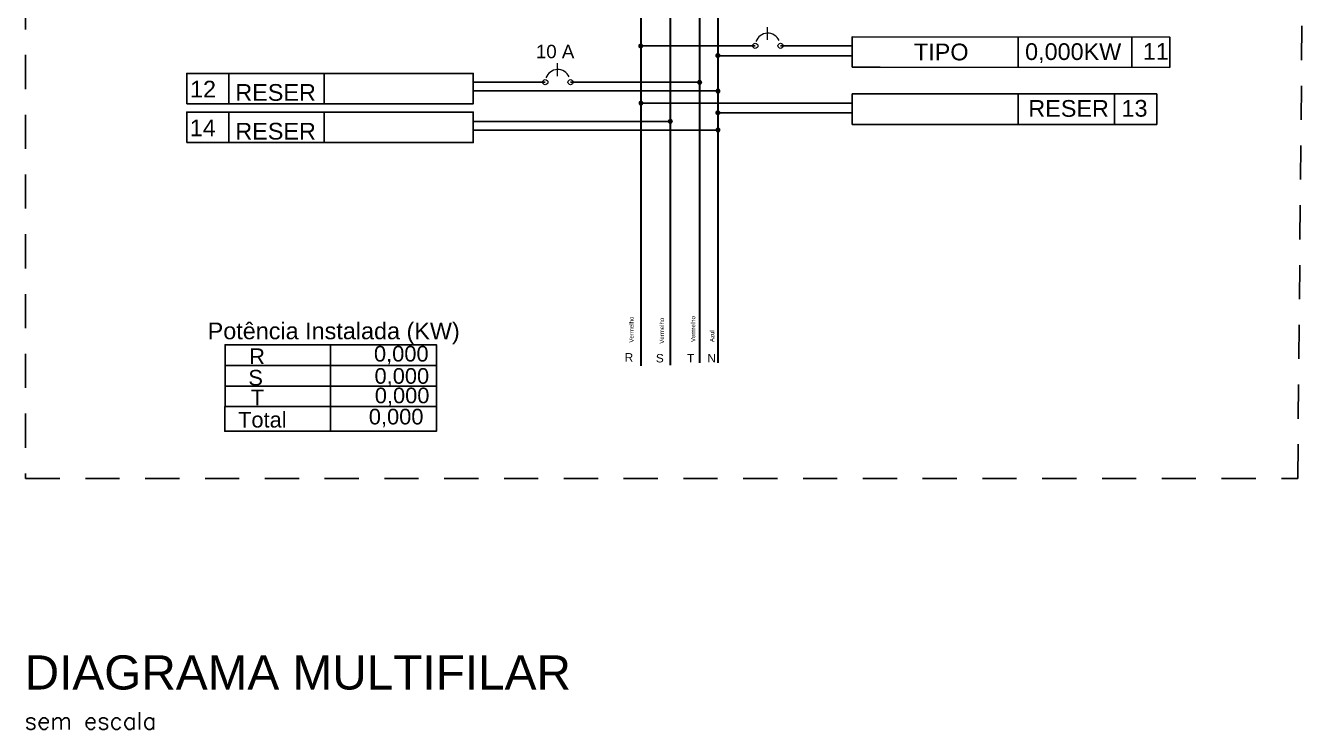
# Model space of a CAD drawing. Header units: millimetres. Extents: x -632.9 to -580.6, y 696.1 to 727.5.
# Drawn here: x -601.8 to -594.29, y 696.51 to 700.63 of the extents above; entities that cross this region are included whole.
import ezdxf

# ---------------------------------------------------------------- set-up
doc = ezdxf.new("R2010")
doc.units = ezdxf.units.MM
doc.header["$MEASUREMENT"] = 0
doc.linetypes.add('CONTORNO_QUADRO_T', pattern=[0.35, 0.2, -0.15])
for name, color, linetype in [('ELE-TEXTO04', 4, 'CONTORNO_QUADRO_T'), ('PDF3_0', 7, 'Continuous'), ('PDF3_COTA', 7, 'Continuous'), ('PDF3_DI-Barramento Fase 1', 6, 'Continuous'), ('PDF3_DI-Barramento Fase 2', 6, 'Continuous'), ('PDF3_DI-Barramento Fase 3', 4, 'Continuous'), ('PDF3_DIAGRAMA', 7, 'Continuous'), ('PDF3_Text', 7, 'Continuous')]:
    doc.layers.add(name, color=color, linetype=linetype)
doc.layers.add('PDF3_DI-Linhas do diagrama', color=7, linetype='Continuous', true_color=0xdcdcdc)
doc.styles.add('PDF Arial', font='arial.ttf')
doc.styles.add('ROMANS', font='romans.shx')

msp = doc.modelspace()

# ---------------------------------------------------------------- linework, layer by layer
at = {"layer": 'PDF3_0', "linetype": 'CONTORNO_QUADRO_T', "lineweight": 25}
msp.add_lwpolyline([(-601.8003, 704.6546), (-601.8003, 697.9745), (-594.3546, 697.9745), (-594.2927, 704.6546)], close=True, dxfattribs=at)
at = {"layer": 'PDF3_COTA', "lineweight": 25}
for points in [[(-596.962, 700.3834), (-596.962, 700.5613), (-595.1036, 700.5597), (-595.1036, 700.3818), (-596.7985, 700.3834)], [(-600.8572, 700.1691), (-600.8572, 700.3469), (-599.1804, 700.3469), (-599.1804, 700.1691)], [(-596.962, 700.0484), (-596.962, 700.2262), (-595.1804, 700.2262), (-595.1804, 700.0484), (-596.7985, 700.0484)], [(-600.8572, 699.942), (-600.8572, 700.1198), (-599.1804, 700.1198), (-599.1804, 699.942)], [(-600.6333, 698.6589), (-600.6333, 698.7574), (-599.3963, 698.7574), (-599.3963, 698.6367), (-600.6333, 698.6367)], [(-600.6333, 698.5382), (-600.6333, 698.6367), (-599.3963, 698.6367), (-599.3963, 698.516), (-600.6333, 698.516)], [(-600.6333, 698.416), (-600.6333, 698.516), (-599.3963, 698.516), (-599.3963, 698.3953), (-600.6333, 698.3953)], [(-599.3963, 698.3953), (-600.6349, 698.3953), (-600.6349, 698.2508), (-599.3963, 698.2508)]]:
    msp.add_lwpolyline(points, close=True, dxfattribs=at)
for points in [[(-595.9902, 700.3834), (-595.9902, 700.5613)], [(-595.3252, 700.382), (-595.3252, 700.5599)], [(-598.199, 700.5073), (-597.5305, 700.5073)], [(-597.3828, 700.5073), (-596.962, 700.5073)], [(-597.7512, 700.4501), (-596.962, 700.4501)], [(-600.6111, 700.1691), (-600.6111, 700.3469)], [(-600.0522, 700.1691), (-600.0522, 700.3469)], [(-599.1804, 700.2945), (-598.7596, 700.2945)], [(-597.7512, 700.2437), (-599.1804, 700.2437)], [(-597.856, 700.2945), (-598.6119, 700.2945)], [(-598.1911, 700.1722), (-597.5305, 700.1722), (-596.962, 700.1722)], [(-595.9902, 700.0484), (-595.9902, 700.2262)], [(-595.4281, 700.0484), (-595.4281, 700.2262)], [(-600.6111, 699.942), (-600.6111, 700.1198)], [(-600.0522, 699.942), (-600.0522, 700.1198)], [(-597.7512, 700.1166), (-596.962, 700.1166)], [(-599.1804, 700.0658), (-598.7596, 700.0658), (-598.0275, 700.0658)], [(-597.7512, 700.015), (-599.1804, 700.015)], [(-600.0156, 698.2508), (-600.0156, 698.4604), (-600.0156, 698.5589), (-600.0156, 698.6589), (-600.0156, 698.7574)]]:
    msp.add_lwpolyline(points, dxfattribs=at)
at = {"layer": 'PDF3_DI-Barramento Fase 1', "lineweight": 30}
msp.add_lwpolyline([(-598.199, 703.8181), (-598.199, 699.0226), (-598.199, 698.6335)], dxfattribs=at)
at = {"layer": 'PDF3_DI-Barramento Fase 2', "lineweight": 30}
msp.add_lwpolyline([(-598.0275, 703.8181), (-598.0275, 699.0226), (-598.0275, 698.6383)], dxfattribs=at)
at = {"layer": 'PDF3_DI-Barramento Fase 3', "color": 6, "lineweight": 30}
msp.add_lwpolyline([(-597.856, 703.8181), (-597.856, 699.0226), (-597.856, 698.651)], dxfattribs=at)
at = {"layer": 'PDF3_DI-Barramento Fase 3', "lineweight": 30}
msp.add_lwpolyline([(-597.2606, 703.5244), (-597.7496, 703.5244), (-597.7481, 702.0476), (-597.7481, 699.0226), (-597.7481, 698.6526)], dxfattribs=at)
at = {"layer": 'PDF3_DI-Linhas do diagrama', "transparency": 33554559}
for points in [[(-598.2006, 700.5073), (-598.2133, 700.5152), (-598.2149, 700.5073)], [(-598.2149, 700.5073), (-598.2133, 700.4993), (-598.2006, 700.5073)], [(-598.207, 700.52), (-598.2006, 700.5073), (-598.2133, 700.5152)], [(-598.2133, 700.4993), (-598.2006, 700.5073), (-598.207, 700.4946)], [(-598.2006, 700.5216), (-598.207, 700.52), (-598.2006, 700.5073)], [(-598.2006, 700.5073), (-598.207, 700.4946), (-598.2006, 700.493)], [(-598.2006, 700.5073), (-598.1927, 700.52), (-598.2006, 700.5216)], [(-598.1879, 700.5152), (-598.2006, 700.5073), (-598.1927, 700.52)], [(-598.1847, 700.5073), (-598.1879, 700.5152), (-598.2006, 700.5073)], [(-598.2006, 700.493), (-598.1927, 700.4946), (-598.2006, 700.5073)], [(-598.1927, 700.4946), (-598.2006, 700.5073), (-598.1879, 700.4993)], [(-598.2006, 700.5073), (-598.1879, 700.4993), (-598.1847, 700.5073)], [(-597.756, 700.4644), (-597.7496, 700.4501), (-597.7624, 700.4581)], [(-597.7496, 700.466), (-597.756, 700.4644), (-597.7496, 700.4501)], [(-597.7496, 700.4501), (-597.7417, 700.4644), (-597.7496, 700.466)], [(-597.7354, 700.4581), (-597.7496, 700.4501), (-597.7417, 700.4644)], [(-597.7496, 700.4501), (-597.7624, 700.4581), (-597.7639, 700.4501)], [(-597.7639, 700.4501), (-597.7624, 700.4438), (-597.7496, 700.4501)], [(-597.7624, 700.4438), (-597.7496, 700.4501), (-597.756, 700.4374)], [(-597.7496, 700.4501), (-597.756, 700.4374), (-597.7496, 700.4358)], [(-597.7338, 700.4501), (-597.7354, 700.4581), (-597.7496, 700.4501)], [(-597.7496, 700.4358), (-597.7417, 700.4374), (-597.7496, 700.4501)], [(-597.7417, 700.4374), (-597.7496, 700.4501), (-597.7354, 700.4438)], [(-597.7496, 700.4501), (-597.7354, 700.4438), (-597.7338, 700.4501)], [(-597.856, 700.3088), (-597.864, 700.3072), (-597.856, 700.2945)], [(-597.856, 700.2945), (-597.8481, 700.3072), (-597.856, 700.3088)], [(-597.856, 700.2945), (-597.8687, 700.3008), (-597.8703, 700.2945)], [(-597.8703, 700.2945), (-597.8687, 700.2866), (-597.856, 700.2945)], [(-597.864, 700.3072), (-597.856, 700.2945), (-597.8687, 700.3008)], [(-597.8687, 700.2866), (-597.856, 700.2945), (-597.864, 700.2818)], [(-597.856, 700.2945), (-597.864, 700.2818), (-597.856, 700.2786)], [(-597.8433, 700.3008), (-597.856, 700.2945), (-597.8481, 700.3072)], [(-597.8402, 700.2945), (-597.8433, 700.3008), (-597.856, 700.2945)], [(-597.856, 700.2786), (-597.8481, 700.2818), (-597.856, 700.2945)], [(-597.8481, 700.2818), (-597.856, 700.2945), (-597.8433, 700.2866)], [(-597.856, 700.2945), (-597.8433, 700.2866), (-597.8402, 700.2945)], [(-597.7481, 700.2437), (-597.7608, 700.25), (-597.7624, 700.2437)], [(-597.7624, 700.2437), (-597.7608, 700.2357), (-597.7481, 700.2437)], [(-597.756, 700.2564), (-597.7481, 700.2437), (-597.7608, 700.25)], [(-597.7608, 700.2357), (-597.7481, 700.2437), (-597.756, 700.2294)], [(-597.7481, 700.258), (-597.756, 700.2564), (-597.7481, 700.2437)], [(-597.7481, 700.2437), (-597.756, 700.2294), (-597.7481, 700.2278)], [(-597.7481, 700.2437), (-597.7401, 700.2564), (-597.7481, 700.258)], [(-597.7354, 700.25), (-597.7481, 700.2437), (-597.7401, 700.2564)], [(-597.7338, 700.2437), (-597.7354, 700.25), (-597.7481, 700.2437)], [(-597.7481, 700.2278), (-597.7401, 700.2294), (-597.7481, 700.2437)], [(-597.7401, 700.2294), (-597.7481, 700.2437), (-597.7354, 700.2357)], [(-597.7481, 700.2437), (-597.7354, 700.2357), (-597.7338, 700.2437)], [(-598.199, 700.1722), (-598.2117, 700.1802), (-598.2133, 700.1722)], [(-598.2133, 700.1722), (-598.2117, 700.1659), (-598.199, 700.1722)], [(-598.207, 700.1849), (-598.199, 700.1722), (-598.2117, 700.1802)], [(-598.2117, 700.1659), (-598.199, 700.1722), (-598.207, 700.1595)], [(-598.199, 700.1881), (-598.207, 700.1849), (-598.199, 700.1722)], [(-598.199, 700.1722), (-598.207, 700.1595), (-598.199, 700.1579)], [(-598.199, 700.1722), (-598.1911, 700.1849), (-598.199, 700.1881)], [(-598.1863, 700.1802), (-598.199, 700.1722), (-598.1911, 700.1849)], [(-598.1847, 700.1722), (-598.1863, 700.1802), (-598.199, 700.1722)], [(-598.199, 700.1579), (-598.1911, 700.1595), (-598.199, 700.1722)], [(-598.1911, 700.1595), (-598.199, 700.1722), (-598.1863, 700.1659)], [(-598.199, 700.1722), (-598.1863, 700.1659), (-598.1847, 700.1722)], [(-597.7496, 700.1166), (-597.7624, 700.123), (-597.7639, 700.1166)], [(-597.7639, 700.1166), (-597.7624, 700.1087), (-597.7496, 700.1166)], [(-597.756, 700.1294), (-597.7496, 700.1166), (-597.7624, 700.123)], [(-597.7624, 700.1087), (-597.7496, 700.1166), (-597.756, 700.1039)], [(-597.7496, 700.1309), (-597.756, 700.1294), (-597.7496, 700.1166)], [(-597.7496, 700.1166), (-597.756, 700.1039), (-597.7496, 700.1008)], [(-597.7496, 700.1166), (-597.7417, 700.1294), (-597.7496, 700.1309)], [(-597.7354, 700.123), (-597.7496, 700.1166), (-597.7417, 700.1294)], [(-597.7338, 700.1166), (-597.7354, 700.123), (-597.7496, 700.1166)], [(-597.7496, 700.1008), (-597.7417, 700.1039), (-597.7496, 700.1166)], [(-597.7417, 700.1039), (-597.7496, 700.1166), (-597.7354, 700.1087)], [(-597.7496, 700.1166), (-597.7354, 700.1087), (-597.7338, 700.1166)], [(-598.0275, 700.0658), (-598.0402, 700.0738), (-598.0418, 700.0658)], [(-598.0418, 700.0658), (-598.0402, 700.0595), (-598.0275, 700.0658)], [(-598.0339, 700.0785), (-598.0275, 700.0658), (-598.0402, 700.0738)], [(-598.0402, 700.0595), (-598.0275, 700.0658), (-598.0339, 700.0531)], [(-598.0275, 700.0817), (-598.0339, 700.0785), (-598.0275, 700.0658)], [(-598.0275, 700.0658), (-598.0339, 700.0531), (-598.0275, 700.0515)], [(-598.0275, 700.0658), (-598.0196, 700.0785), (-598.0275, 700.0817)], [(-598.0148, 700.0738), (-598.0275, 700.0658), (-598.0196, 700.0785)], [(-598.0117, 700.0658), (-598.0148, 700.0738), (-598.0275, 700.0658)], [(-598.0275, 700.0515), (-598.0196, 700.0531), (-598.0275, 700.0658)], [(-598.0196, 700.0531), (-598.0275, 700.0658), (-598.0148, 700.0595)], [(-598.0275, 700.0658), (-598.0148, 700.0595), (-598.0117, 700.0658)], [(-597.7481, 700.015), (-597.7608, 700.023), (-597.7624, 700.015)], [(-597.7624, 700.015), (-597.7608, 700.0087), (-597.7481, 700.015)], [(-597.756, 700.0277), (-597.7481, 700.015), (-597.7608, 700.023)], [(-597.7608, 700.0087), (-597.7481, 700.015), (-597.756, 700.0023)], [(-597.7481, 700.0309), (-597.756, 700.0277), (-597.7481, 700.015)], [(-597.7481, 700.015), (-597.756, 700.0023), (-597.7481, 700.0007)], [(-597.7481, 700.015), (-597.7401, 700.0277), (-597.7481, 700.0309)], [(-597.7354, 700.023), (-597.7481, 700.015), (-597.7401, 700.0277)], [(-597.7338, 700.015), (-597.7354, 700.023), (-597.7481, 700.015)], [(-597.7481, 700.0007), (-597.7401, 700.0023), (-597.7481, 700.015)], [(-597.7401, 700.0023), (-597.7481, 700.015), (-597.7354, 700.0087)], [(-597.7481, 700.015), (-597.7354, 700.0087), (-597.7338, 700.015)]]:
    msp.add_solid(points, dxfattribs=at)
at = {"layer": 'PDF3_DIAGRAMA', "color": 1, "lineweight": 5}
for points in [[(-597.4575, 700.5438), (-597.4575, 700.6184)], [(-598.6865, 700.331), (-598.6865, 700.4057)]]:
    msp.add_lwpolyline(points, dxfattribs=at)
for centre in [(-597.5297, 700.5081), (-597.382, 700.5081), (-598.7588, 700.2953), (-598.6111, 700.2953)]:
    msp.add_circle(centre, 0.0151, dxfattribs=at)
for centre in [(-597.4567, 700.5081), (-598.6857, 700.2953)]:
    msp.add_arc(centre, 0.0738, 24.99989, 159.99935, dxfattribs=at)

# ---------------------------------------------------------------- texts
at = {"layer": 'ELE-TEXTO04', "insert": (-601.8061, 696.9386), "char_height": 0.099995, "attachment_point": 1, "style": 'ROMANS'}
msp.add_mtext('{\\fArial|b0|i0|c0|p34;\\H2x;\\C4;DIAGRAMA MULTIFILAR\\Fromans|c0;\\H0.6666x;\\P\\H0.7501x;\\C2;sem escala}', dxfattribs=at)
at = {"layer": 'PDF3_Text', "attachment_point": 7, "style": 'PDF Arial'}
for s, insert, char_height in [('10 A', (-598.8141, 700.4345), 0.07838), ('TIPO', (-596.601, 700.4217), 0.09797), ('0,000KW', (-595.9506, 700.4069), 0.09797), ('11', (-595.2616, 700.4264), 0.09797), ('12', (-600.8382, 700.2056), 0.09797), ('RESER', (-600.5731, 700.1848), 0.09797), ('RESER', (-595.9315, 700.0912), 0.09797), ('13', (-595.3861, 700.092), 0.09797), ('14', (-600.8398, 699.9785), 0.09797), ('RESER', (-600.5731, 699.9578), 0.09797), ('Potência Instalada (KW)', (-600.735, 698.7603), 0.097969), ('R', (-600.492, 698.6446), 0.0915), ('0,000', (-599.7616, 698.6424), 0.0915), ('S', (-600.4968, 698.5176), 0.0915), ('0,000', (-599.7584, 698.5122), 0.0915), ('0,000', (-599.7568, 698.3979), 0.0915), ('T', (-600.4825, 698.4033), 0.0915), ('Total', (-600.5571, 698.2716), 0.0915), ('0,000', (-599.7917, 698.274), 0.0915)]:
    msp.add_mtext(s, dxfattribs=dict(at, insert=insert, char_height=char_height))
at = {"layer": 'PDF3_Text', "color": 6, "char_height": 0.02545, "attachment_point": 7, "rotation": 90, "style": 'PDF Arial'}
for insert in [(-598.2415, 698.7701), (-598.0636, 698.7637), (-597.881, 698.7733)]:
    msp.add_mtext('Vermelho', dxfattribs=dict(at, insert=insert))
at = {"layer": 'PDF3_Text', "color": 4, "insert": (-597.7699, 698.7733), "char_height": 0.02545, "attachment_point": 7, "rotation": 90, "style": 'PDF Arial'}
msp.add_mtext('Azul', dxfattribs=at)
at = {"layer": 'PDF3_Text', "color": 6, "char_height": 0.0495, "attachment_point": 7, "style": 'PDF Arial'}
for s, insert in [('R', (-598.2943, 698.6589)), ('S', (-598.1117, 698.6533)), ('T', (-597.9291, 698.6542))]:
    msp.add_mtext(s, dxfattribs=dict(at, insert=insert))
at = {"layer": 'PDF3_Text', "color": 4, "insert": (-597.81, 698.6542), "char_height": 0.0495, "attachment_point": 7, "style": 'PDF Arial'}
msp.add_mtext('N', dxfattribs=at)

doc.saveas('drawing.dxf')
